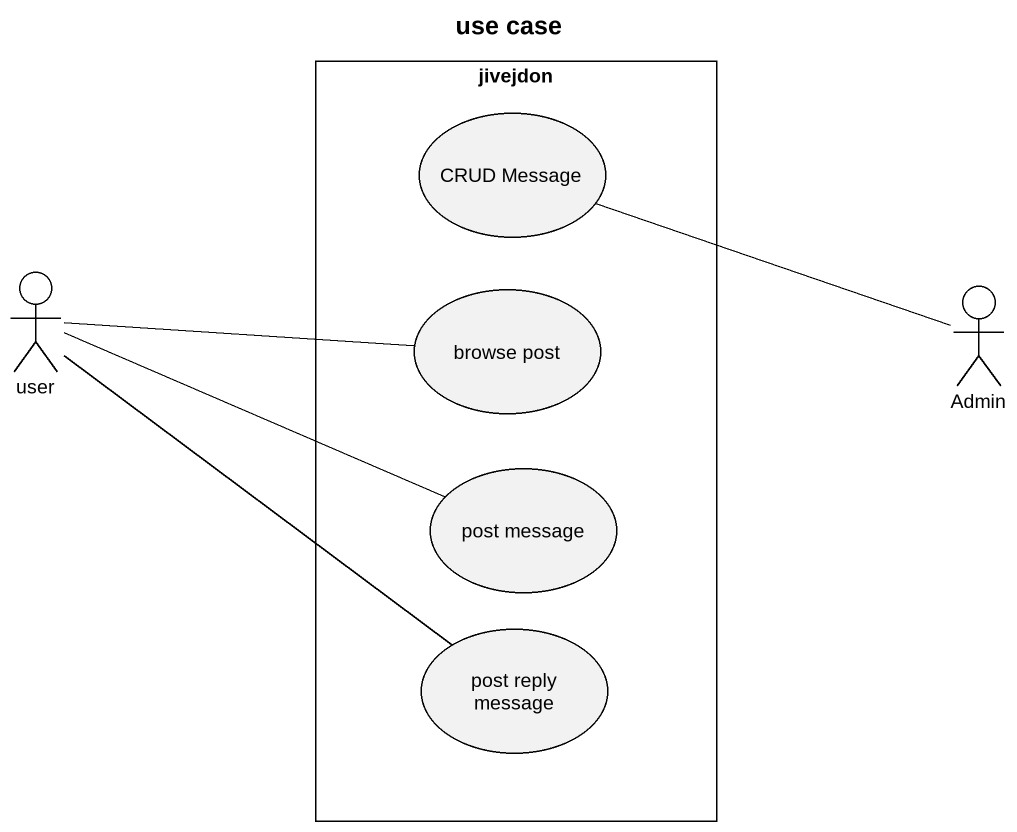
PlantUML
@startuml
title use case
rectangle jivejdon {
  usecase "CRUD Message" as CRUD_Message
  usecase "browse post" as browse_post
  usecase "post message" as post_message
  usecase "post reply message" as post_reply_message
}
actor user
actor Admin
user -right- browse_post
user -right- post_message
user -- post_reply_message
Admin -left- CRUD_Message
@enduml
